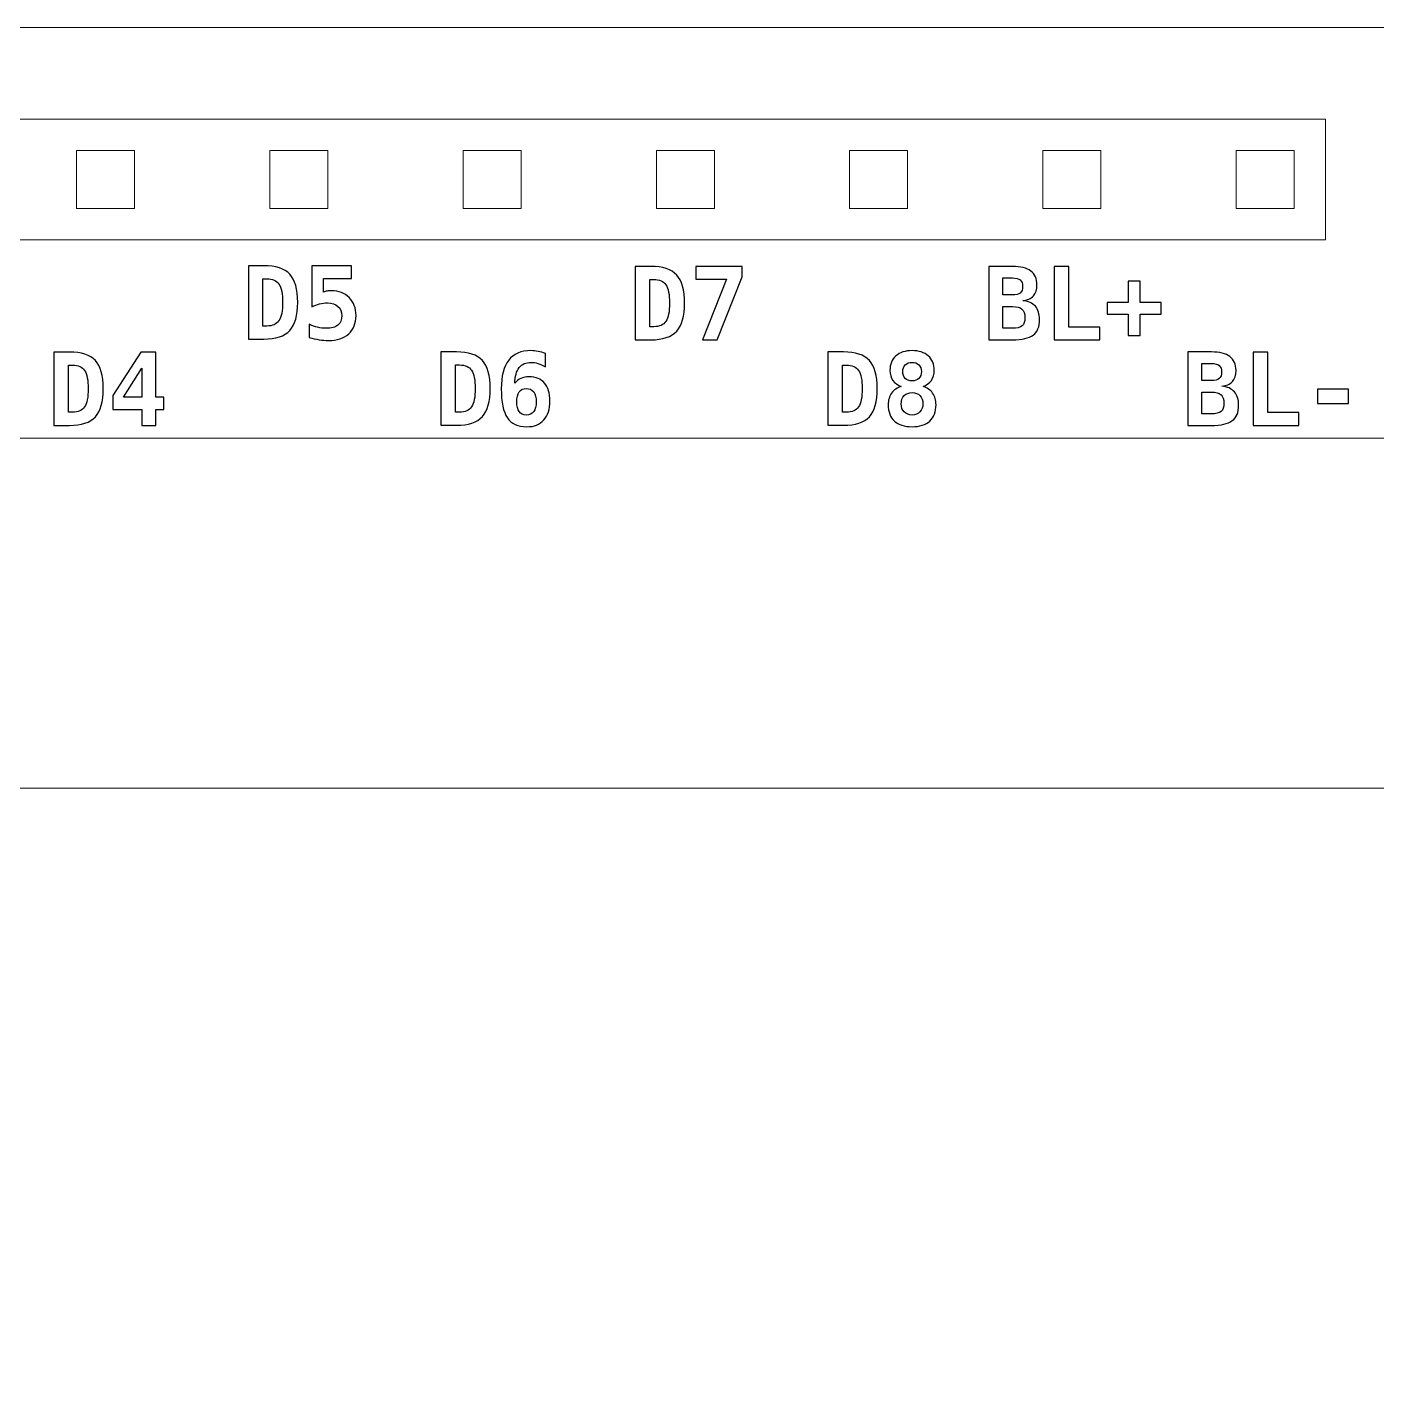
# Model space of a CAD drawing. Header units: centimetres. Extents: x -15.3 to -5.7, y -19.65 to -10.05.
# Drawn here: x -11.604 to -9.831, y -15.159 to -13.359 of the extents above; entities that cross this region are included whole.
import ezdxf

# ---------------------------------------------------------------- set-up
doc = ezdxf.new("R2010")
doc.units = ezdxf.units.CM
doc.header["$MEASUREMENT"] = 0
doc.layers.add('Layer 1', color=7, linetype='Continuous')

msp = doc.modelspace()

# ---------------------------------------------------------------- linework, layer by layer
at = {"layer": 'Layer 1', "color": 7, "lineweight": 20}
msp.add_open_spline([(-14.5, -13.3592), (-14.5, -13.3592), (-6.5, -13.3592), (-6.5, -13.3592), (-6.5, -13.3592), (-6.5, -13.3592), (-6.5, -16.9592), (-6.5, -16.9592), (-6.5, -16.9592), (-6.5, -16.9592), (-14.5, -16.9592), (-14.5, -16.9592), (-14.5, -16.9592), (-14.5, -16.9592), (-14.5, -13.3592), (-14.5, -13.3592)], degree=3, knots=[0, 0, 0, 0, 0.25, 0.25, 0.25, 0.25, 0.5, 0.5, 0.5, 0.5, 0.75, 0.75, 0.75, 0.75, 1, 1, 1, 1], dxfattribs=at)
at = {"layer": 'Layer 1', "lineweight": 20}
for points in [[(-13.86637, -13.63857), (-13.86637, -13.63857), (-9.89762, -13.63857), (-9.89762, -13.63857), (-9.89762, -13.63857), (-9.89762, -13.63857), (-9.89762, -13.47982), (-9.89762, -13.47982), (-9.89762, -13.47982), (-9.89762, -13.47982), (-13.86637, -13.47982), (-13.86637, -13.47982), (-13.86637, -13.47982), (-13.86637, -13.47982), (-13.86637, -13.63857), (-13.86637, -13.63857)], [(-11.53909, -13.59729), (-11.53909, -13.59729), (-11.46289, -13.59729), (-11.46289, -13.59729), (-11.46289, -13.59729), (-11.46289, -13.59729), (-11.46289, -13.52109), (-11.46289, -13.52109), (-11.46289, -13.52109), (-11.46289, -13.52109), (-11.53909, -13.52109), (-11.53909, -13.52109), (-11.53909, -13.52109), (-11.53909, -13.52109), (-11.53909, -13.59729), (-11.53909, -13.59729)], [(-11.28509, -13.59729), (-11.28509, -13.59729), (-11.20889, -13.59729), (-11.20889, -13.59729), (-11.20889, -13.59729), (-11.20889, -13.59729), (-11.20889, -13.52109), (-11.20889, -13.52109), (-11.20889, -13.52109), (-11.20889, -13.52109), (-11.28509, -13.52109), (-11.28509, -13.52109), (-11.28509, -13.52109), (-11.28509, -13.52109), (-11.28509, -13.59729), (-11.28509, -13.59729)], [(-11.03109, -13.59729), (-11.03109, -13.59729), (-10.95489, -13.59729), (-10.95489, -13.59729), (-10.95489, -13.59729), (-10.95489, -13.59729), (-10.95489, -13.52109), (-10.95489, -13.52109), (-10.95489, -13.52109), (-10.95489, -13.52109), (-11.03109, -13.52109), (-11.03109, -13.52109), (-11.03109, -13.52109), (-11.03109, -13.52109), (-11.03109, -13.59729), (-11.03109, -13.59729)], [(-10.77709, -13.59729), (-10.77709, -13.59729), (-10.70089, -13.59729), (-10.70089, -13.59729), (-10.70089, -13.59729), (-10.70089, -13.59729), (-10.70089, -13.52109), (-10.70089, -13.52109), (-10.70089, -13.52109), (-10.70089, -13.52109), (-10.77709, -13.52109), (-10.77709, -13.52109), (-10.77709, -13.52109), (-10.77709, -13.52109), (-10.77709, -13.59729), (-10.77709, -13.59729)], [(-10.52309, -13.59729), (-10.52309, -13.59729), (-10.44689, -13.59729), (-10.44689, -13.59729), (-10.44689, -13.59729), (-10.44689, -13.59729), (-10.44689, -13.52109), (-10.44689, -13.52109), (-10.44689, -13.52109), (-10.44689, -13.52109), (-10.52309, -13.52109), (-10.52309, -13.52109), (-10.52309, -13.52109), (-10.52309, -13.52109), (-10.52309, -13.59729), (-10.52309, -13.59729)], [(-10.26909, -13.59729), (-10.26909, -13.59729), (-10.19289, -13.59729), (-10.19289, -13.59729), (-10.19289, -13.59729), (-10.19289, -13.59729), (-10.19289, -13.52109), (-10.19289, -13.52109), (-10.19289, -13.52109), (-10.19289, -13.52109), (-10.26909, -13.52109), (-10.26909, -13.52109), (-10.26909, -13.52109), (-10.26909, -13.52109), (-10.26909, -13.59729), (-10.26909, -13.59729)], [(-10.01509, -13.59729), (-10.01509, -13.59729), (-9.93889, -13.59729), (-9.93889, -13.59729), (-9.93889, -13.59729), (-9.93889, -13.59729), (-9.93889, -13.52109), (-9.93889, -13.52109), (-9.93889, -13.52109), (-9.93889, -13.52109), (-10.01509, -13.52109), (-10.01509, -13.52109), (-10.01509, -13.52109), (-10.01509, -13.52109), (-10.01509, -13.59729), (-10.01509, -13.59729)], [(-13.8, -13.8992), (-13.8, -13.8992), (-7.2, -13.8992), (-7.2, -13.8992), (-7.2, -13.8992), (-7.2, -13.8992), (-7.2, -16.4192), (-7.2, -16.4192), (-7.2, -16.4192), (-7.2, -16.4192), (-13.8, -16.4192), (-13.8, -16.4192), (-13.8, -16.4192), (-13.8, -16.4192), (-13.8, -13.8992), (-13.8, -13.8992)], [(-13.3105, -14.3592), (-13.3105, -14.3592), (-7.6895, -14.3592), (-7.6895, -14.3592), (-7.6895, -14.3592), (-7.6895, -14.3592), (-7.6895, -15.9592), (-7.6895, -15.9592), (-7.6895, -15.9592), (-7.6895, -15.9592), (-13.3105, -15.9592), (-13.3105, -15.9592), (-13.3105, -15.9592), (-13.3105, -15.9592), (-13.3105, -14.3592), (-13.3105, -14.3592)]]:
    msp.add_open_spline(points, degree=3, knots=[0, 0, 0, 0, 0.25, 0.25, 0.25, 0.25, 0.5, 0.5, 0.5, 0.5, 0.75, 0.75, 0.75, 0.75, 1, 1, 1, 1], dxfattribs=at)
at = {"layer": 'Layer 1', "color": 250}
for points, knots in [([(-11.3133, -13.67253), (-11.3133, -13.67253), (-11.29288, -13.67253), (-11.29288, -13.67253), (-11.29288, -13.67253), (-11.27714, -13.67253), (-11.26578, -13.67628), (-11.25886, -13.6838), (-11.25886, -13.6838), (-11.25192, -13.69132), (-11.24845, -13.7036), (-11.24845, -13.72066), (-11.24845, -13.72066), (-11.24845, -13.73775), (-11.25192, -13.75007), (-11.25886, -13.75764), (-11.25886, -13.75764), (-11.26578, -13.7652), (-11.27714, -13.76897), (-11.29288, -13.76897), (-11.29288, -13.76897), (-11.29288, -13.76897), (-11.3133, -13.76897), (-11.3133, -13.76897), (-11.3133, -13.76897), (-11.3133, -13.76897), (-11.3133, -13.67253), (-11.3133, -13.67253)], [0, 0, 0, 0, 0.1428571, 0.1428571, 0.1428571, 0.1428571, 0.2857143, 0.2857143, 0.2857143, 0.2857143, 0.4285714, 0.4285714, 0.4285714, 0.4285714, 0.5714286, 0.5714286, 0.5714286, 0.5714286, 0.7142857, 0.7142857, 0.7142857, 0.7142857, 0.8571429, 0.8571429, 0.8571429, 0.8571429, 1, 1, 1, 1]), ([(-11.23004, -13.67253), (-11.23004, -13.67253), (-11.17766, -13.67253), (-11.17766, -13.67253), (-11.17766, -13.67253), (-11.17766, -13.67253), (-11.17766, -13.68933), (-11.17766, -13.68933), (-11.17766, -13.68933), (-11.17766, -13.68933), (-11.21461, -13.68933), (-11.21461, -13.68933), (-11.21461, -13.68933), (-11.21461, -13.68933), (-11.21461, -13.70721), (-11.21461, -13.70721), (-11.21461, -13.70721), (-11.21307, -13.70662), (-11.21139, -13.70618), (-11.20963, -13.70589), (-11.20963, -13.70589), (-11.20786, -13.7056), (-11.20599, -13.70547), (-11.204, -13.70547), (-11.204, -13.70547), (-11.19446, -13.70547), (-11.1867, -13.70849), (-11.18074, -13.71451), (-11.18074, -13.71451), (-11.17481, -13.72055), (-11.17184, -13.72838), (-11.17184, -13.73804), (-11.17184, -13.73804), (-11.17184, -13.74816), (-11.17505, -13.75614), (-11.18149, -13.76202), (-11.18149, -13.76202), (-11.18793, -13.76791), (-11.19671, -13.77084), (-11.20782, -13.77084), (-11.20782, -13.77084), (-11.21194, -13.77084), (-11.21613, -13.77049), (-11.22034, -13.76981), (-11.22034, -13.76981), (-11.22455, -13.76912), (-11.22887, -13.76809), (-11.23326, -13.7667), (-11.23326, -13.7667), (-11.23326, -13.7667), (-11.23326, -13.74952), (-11.23326, -13.74952), (-11.23326, -13.74952), (-11.22969, -13.75129), (-11.22601, -13.75261), (-11.22226, -13.75349), (-11.22226, -13.75349), (-11.21849, -13.75437), (-11.2147, -13.75481), (-11.2109, -13.75481), (-11.2109, -13.75481), (-11.2042, -13.75481), (-11.19909, -13.75338), (-11.1956, -13.75052), (-11.1956, -13.75052), (-11.19212, -13.74765), (-11.19038, -13.7435), (-11.19038, -13.73804), (-11.19038, -13.73804), (-11.19038, -13.73299), (-11.19212, -13.72895), (-11.19558, -13.72591), (-11.19558, -13.72591), (-11.19904, -13.72289), (-11.20367, -13.72137), (-11.20943, -13.72137), (-11.20943, -13.72137), (-11.21284, -13.72137), (-11.21624, -13.72179), (-11.21968, -13.72262), (-11.21968, -13.72262), (-11.2231, -13.72346), (-11.22656, -13.72474), (-11.23004, -13.72642), (-11.23004, -13.72642), (-11.23004, -13.72642), (-11.23004, -13.67253), (-11.23004, -13.67253)], [0, 0, 0, 0, 0.0454545, 0.0454545, 0.0454545, 0.0454545, 0.0909091, 0.0909091, 0.0909091, 0.0909091, 0.1363636, 0.1363636, 0.1363636, 0.1363636, 0.1818182, 0.1818182, 0.1818182, 0.1818182, 0.2272727, 0.2272727, 0.2272727, 0.2272727, 0.2727273, 0.2727273, 0.2727273, 0.2727273, 0.3181818, 0.3181818, 0.3181818, 0.3181818, 0.3636364, 0.3636364, 0.3636364, 0.3636364, 0.4090909, 0.4090909, 0.4090909, 0.4090909, 0.4545455, 0.4545455, 0.4545455, 0.4545455, 0.5, 0.5, 0.5, 0.5, 0.5454545, 0.5454545, 0.5454545, 0.5454545, 0.5909091, 0.5909091, 0.5909091, 0.5909091, 0.6363636, 0.6363636, 0.6363636, 0.6363636, 0.6818182, 0.6818182, 0.6818182, 0.6818182, 0.7272727, 0.7272727, 0.7272727, 0.7272727, 0.7727273, 0.7727273, 0.7727273, 0.7727273, 0.8181818, 0.8181818, 0.8181818, 0.8181818, 0.8636364, 0.8636364, 0.8636364, 0.8636364, 0.9090909, 0.9090909, 0.9090909, 0.9090909, 0.9545455, 0.9545455, 0.9545455, 0.9545455, 1, 1, 1, 1]), ([(-10.80483, -13.67348), (-10.80483, -13.67348), (-10.78441, -13.67348), (-10.78441, -13.67348), (-10.78441, -13.67348), (-10.76867, -13.67348), (-10.75731, -13.67723), (-10.75039, -13.68475), (-10.75039, -13.68475), (-10.74345, -13.69227), (-10.73998, -13.70455), (-10.73998, -13.72161), (-10.73998, -13.72161), (-10.73998, -13.7387), (-10.74345, -13.75102), (-10.75039, -13.75859), (-10.75039, -13.75859), (-10.75731, -13.76615), (-10.76867, -13.76992), (-10.78441, -13.76992), (-10.78441, -13.76992), (-10.78441, -13.76992), (-10.80483, -13.76992), (-10.80483, -13.76992), (-10.80483, -13.76992), (-10.80483, -13.76992), (-10.80483, -13.67348), (-10.80483, -13.67348)], [0, 0, 0, 0, 0.1428571, 0.1428571, 0.1428571, 0.1428571, 0.2857143, 0.2857143, 0.2857143, 0.2857143, 0.4285714, 0.4285714, 0.4285714, 0.4285714, 0.5714286, 0.5714286, 0.5714286, 0.5714286, 0.7142857, 0.7142857, 0.7142857, 0.7142857, 0.8571429, 0.8571429, 0.8571429, 0.8571429, 1, 1, 1, 1]), ([(-10.7253, -13.67348), (-10.7253, -13.67348), (-10.66431, -13.67348), (-10.66431, -13.67348), (-10.66431, -13.67348), (-10.66431, -13.67348), (-10.66431, -13.68697), (-10.66431, -13.68697), (-10.66431, -13.68697), (-10.66431, -13.68697), (-10.69701, -13.76992), (-10.69701, -13.76992), (-10.69701, -13.76992), (-10.69701, -13.76992), (-10.71646, -13.76992), (-10.71646, -13.76992), (-10.71646, -13.76992), (-10.71646, -13.76992), (-10.68506, -13.69028), (-10.68506, -13.69028), (-10.68506, -13.69028), (-10.68506, -13.69028), (-10.7253, -13.69028), (-10.7253, -13.69028), (-10.7253, -13.69028), (-10.7253, -13.69028), (-10.7253, -13.67348), (-10.7253, -13.67348)], [0, 0, 0, 0, 0.1428571, 0.1428571, 0.1428571, 0.1428571, 0.2857143, 0.2857143, 0.2857143, 0.2857143, 0.4285714, 0.4285714, 0.4285714, 0.4285714, 0.5714286, 0.5714286, 0.5714286, 0.5714286, 0.7142857, 0.7142857, 0.7142857, 0.7142857, 0.8571429, 0.8571429, 0.8571429, 0.8571429, 1, 1, 1, 1]), ([(-10.34022, -13.6734), (-10.34022, -13.6734), (-10.30915, -13.6734), (-10.30915, -13.6734), (-10.30915, -13.6734), (-10.29842, -13.6734), (-10.29037, -13.67543), (-10.28497, -13.67951), (-10.28497, -13.67951), (-10.27957, -13.68356), (-10.27685, -13.68965), (-10.27685, -13.69774), (-10.27685, -13.69774), (-10.27685, -13.70396), (-10.27844, -13.70879), (-10.28164, -13.71227), (-10.28164, -13.71227), (-10.28481, -13.71578), (-10.28949, -13.71778), (-10.29564, -13.71835), (-10.29564, -13.71835), (-10.28827, -13.71908), (-10.28274, -13.72155), (-10.27901, -13.72579), (-10.27901, -13.72579), (-10.27529, -13.73), (-10.27344, -13.73591), (-10.27344, -13.74349), (-10.27344, -13.74349), (-10.27344, -13.75279), (-10.27624, -13.75952), (-10.28184, -13.76371), (-10.28184, -13.76371), (-10.28744, -13.76788), (-10.29654, -13.76997), (-10.30915, -13.76997), (-10.30915, -13.76997), (-10.30915, -13.76997), (-10.34022, -13.76997), (-10.34022, -13.76997), (-10.34022, -13.76997), (-10.34022, -13.76997), (-10.34022, -13.6734), (-10.34022, -13.6734)], [0, 0, 0, 0, 0.0909091, 0.0909091, 0.0909091, 0.0909091, 0.1818182, 0.1818182, 0.1818182, 0.1818182, 0.2727273, 0.2727273, 0.2727273, 0.2727273, 0.3636364, 0.3636364, 0.3636364, 0.3636364, 0.4545455, 0.4545455, 0.4545455, 0.4545455, 0.5454545, 0.5454545, 0.5454545, 0.5454545, 0.6363636, 0.6363636, 0.6363636, 0.6363636, 0.7272727, 0.7272727, 0.7272727, 0.7272727, 0.8181818, 0.8181818, 0.8181818, 0.8181818, 0.9090909, 0.9090909, 0.9090909, 0.9090909, 1, 1, 1, 1]), ([(-10.25412, -13.76997), (-10.25412, -13.76997), (-10.25412, -13.67353), (-10.25412, -13.67353), (-10.25412, -13.67353), (-10.25412, -13.67353), (-10.23507, -13.67353), (-10.23507, -13.67353), (-10.23507, -13.67353), (-10.23507, -13.67353), (-10.23507, -13.75317), (-10.23507, -13.75317), (-10.23507, -13.75317), (-10.23507, -13.75317), (-10.1943, -13.75317), (-10.1943, -13.75317), (-10.1943, -13.75317), (-10.1943, -13.75317), (-10.1943, -13.76997), (-10.1943, -13.76997), (-10.1943, -13.76997), (-10.1943, -13.76997), (-10.25412, -13.76997), (-10.25412, -13.76997)], [0, 0, 0, 0, 0.1666667, 0.1666667, 0.1666667, 0.1666667, 0.3333333, 0.3333333, 0.3333333, 0.3333333, 0.5, 0.5, 0.5, 0.5, 0.6666667, 0.6666667, 0.6666667, 0.6666667, 0.8333333, 0.8333333, 0.8333333, 0.8333333, 1, 1, 1, 1]), ([(-11.29425, -13.68971), (-11.29425, -13.68971), (-11.29425, -13.75179), (-11.29425, -13.75179), (-11.29425, -13.75179), (-11.29425, -13.75179), (-11.28909, -13.75179), (-11.28909, -13.75179), (-11.28909, -13.75179), (-11.28159, -13.75179), (-11.27624, -13.74944), (-11.27306, -13.74472), (-11.27306, -13.74472), (-11.26986, -13.74), (-11.26828, -13.73197), (-11.26828, -13.72066), (-11.26828, -13.72066), (-11.26828, -13.70942), (-11.26986, -13.70144), (-11.27306, -13.69674), (-11.27306, -13.69674), (-11.27624, -13.69204), (-11.28159, -13.68971), (-11.28909, -13.68971), (-11.28909, -13.68971), (-11.28909, -13.68971), (-11.29425, -13.68971), (-11.29425, -13.68971)], [0, 0, 0, 0, 0.1428571, 0.1428571, 0.1428571, 0.1428571, 0.2857143, 0.2857143, 0.2857143, 0.2857143, 0.4285714, 0.4285714, 0.4285714, 0.4285714, 0.5714286, 0.5714286, 0.5714286, 0.5714286, 0.7142857, 0.7142857, 0.7142857, 0.7142857, 0.8571429, 0.8571429, 0.8571429, 0.8571429, 1, 1, 1, 1]), ([(-10.78578, -13.69066), (-10.78578, -13.69066), (-10.78578, -13.75274), (-10.78578, -13.75274), (-10.78578, -13.75274), (-10.78578, -13.75274), (-10.78062, -13.75274), (-10.78062, -13.75274), (-10.78062, -13.75274), (-10.77312, -13.75274), (-10.76777, -13.75039), (-10.76459, -13.74567), (-10.76459, -13.74567), (-10.76139, -13.74095), (-10.75981, -13.73292), (-10.75981, -13.72161), (-10.75981, -13.72161), (-10.75981, -13.71037), (-10.76139, -13.70239), (-10.76459, -13.69769), (-10.76459, -13.69769), (-10.76777, -13.69299), (-10.77312, -13.69066), (-10.78062, -13.69066), (-10.78062, -13.69066), (-10.78062, -13.69066), (-10.78578, -13.69066), (-10.78578, -13.69066)], [0, 0, 0, 0, 0.1428571, 0.1428571, 0.1428571, 0.1428571, 0.2857143, 0.2857143, 0.2857143, 0.2857143, 0.4285714, 0.4285714, 0.4285714, 0.4285714, 0.5714286, 0.5714286, 0.5714286, 0.5714286, 0.7142857, 0.7142857, 0.7142857, 0.7142857, 0.8571429, 0.8571429, 0.8571429, 0.8571429, 1, 1, 1, 1]), ([(-10.32181, -13.68857), (-10.32181, -13.68857), (-10.32181, -13.71099), (-10.32181, -13.71099), (-10.32181, -13.71099), (-10.32181, -13.71099), (-10.30915, -13.71099), (-10.30915, -13.71099), (-10.30915, -13.71099), (-10.30433, -13.71099), (-10.30089, -13.71013), (-10.29884, -13.70841), (-10.29884, -13.70841), (-10.29679, -13.70669), (-10.29577, -13.70385), (-10.29577, -13.69988), (-10.29577, -13.69988), (-10.29577, -13.69591), (-10.29681, -13.69304), (-10.2989, -13.69126), (-10.2989, -13.69126), (-10.301, -13.68947), (-10.30441, -13.68857), (-10.30915, -13.68857), (-10.30915, -13.68857), (-10.30915, -13.68857), (-10.32181, -13.68857), (-10.32181, -13.68857)], [0, 0, 0, 0, 0.1428571, 0.1428571, 0.1428571, 0.1428571, 0.2857143, 0.2857143, 0.2857143, 0.2857143, 0.4285714, 0.4285714, 0.4285714, 0.4285714, 0.5714286, 0.5714286, 0.5714286, 0.5714286, 0.7142857, 0.7142857, 0.7142857, 0.7142857, 0.8571429, 0.8571429, 0.8571429, 0.8571429, 1, 1, 1, 1]), ([(-10.14147, -13.69298), (-10.14147, -13.69298), (-10.14147, -13.72076), (-10.14147, -13.72076), (-10.14147, -13.72076), (-10.14147, -13.72076), (-10.11369, -13.72076), (-10.11369, -13.72076), (-10.11369, -13.72076), (-10.11369, -13.72076), (-10.11369, -13.73613), (-10.11369, -13.73613), (-10.11369, -13.73613), (-10.11369, -13.73613), (-10.14147, -13.73613), (-10.14147, -13.73613), (-10.14147, -13.73613), (-10.14147, -13.73613), (-10.14147, -13.76404), (-10.14147, -13.76404), (-10.14147, -13.76404), (-10.14147, -13.76404), (-10.15684, -13.76404), (-10.15684, -13.76404), (-10.15684, -13.76404), (-10.15684, -13.76404), (-10.15684, -13.73613), (-10.15684, -13.73613), (-10.15684, -13.73613), (-10.15684, -13.73613), (-10.18475, -13.73613), (-10.18475, -13.73613), (-10.18475, -13.73613), (-10.18475, -13.73613), (-10.18475, -13.72076), (-10.18475, -13.72076), (-10.18475, -13.72076), (-10.18475, -13.72076), (-10.15684, -13.72076), (-10.15684, -13.72076), (-10.15684, -13.72076), (-10.15684, -13.72076), (-10.15684, -13.69298), (-10.15684, -13.69298), (-10.15684, -13.69298), (-10.15684, -13.69298), (-10.14147, -13.69298), (-10.14147, -13.69298)], [0, 0, 0, 0, 0.0833333, 0.0833333, 0.0833333, 0.0833333, 0.1666667, 0.1666667, 0.1666667, 0.1666667, 0.25, 0.25, 0.25, 0.25, 0.3333333, 0.3333333, 0.3333333, 0.3333333, 0.4166667, 0.4166667, 0.4166667, 0.4166667, 0.5, 0.5, 0.5, 0.5, 0.5833333, 0.5833333, 0.5833333, 0.5833333, 0.6666667, 0.6666667, 0.6666667, 0.6666667, 0.75, 0.75, 0.75, 0.75, 0.8333333, 0.8333333, 0.8333333, 0.8333333, 0.9166667, 0.9166667, 0.9166667, 0.9166667, 1, 1, 1, 1]), ([(-10.32181, -13.72616), (-10.32181, -13.72616), (-10.32181, -13.75473), (-10.32181, -13.75473), (-10.32181, -13.75473), (-10.32181, -13.75473), (-10.30915, -13.75473), (-10.30915, -13.75473), (-10.30915, -13.75473), (-10.30307, -13.75473), (-10.29884, -13.7537), (-10.29639, -13.75163), (-10.29639, -13.75163), (-10.29396, -13.74955), (-10.29275, -13.74596), (-10.29275, -13.74084), (-10.29275, -13.74084), (-10.29275, -13.73562), (-10.29403, -13.73187), (-10.29656, -13.72958), (-10.29656, -13.72958), (-10.2991, -13.72731), (-10.30329, -13.72616), (-10.30915, -13.72616), (-10.30915, -13.72616), (-10.30915, -13.72616), (-10.32181, -13.72616), (-10.32181, -13.72616)], [0, 0, 0, 0, 0.1428571, 0.1428571, 0.1428571, 0.1428571, 0.2857143, 0.2857143, 0.2857143, 0.2857143, 0.4285714, 0.4285714, 0.4285714, 0.4285714, 0.5714286, 0.5714286, 0.5714286, 0.5714286, 0.7142857, 0.7142857, 0.7142857, 0.7142857, 0.8571429, 0.8571429, 0.8571429, 0.8571429, 1, 1, 1, 1]), ([(-11.56883, -13.78598), (-11.56883, -13.78598), (-11.54841, -13.78598), (-11.54841, -13.78598), (-11.54841, -13.78598), (-11.53267, -13.78598), (-11.52131, -13.78973), (-11.51439, -13.79725), (-11.51439, -13.79725), (-11.50745, -13.80477), (-11.50398, -13.81705), (-11.50398, -13.83411), (-11.50398, -13.83411), (-11.50398, -13.8512), (-11.50745, -13.86352), (-11.51439, -13.87109), (-11.51439, -13.87109), (-11.52131, -13.87865), (-11.53267, -13.88242), (-11.54841, -13.88242), (-11.54841, -13.88242), (-11.54841, -13.88242), (-11.56883, -13.88242), (-11.56883, -13.88242), (-11.56883, -13.88242), (-11.56883, -13.88242), (-11.56883, -13.78598), (-11.56883, -13.78598)], [0, 0, 0, 0, 0.1428571, 0.1428571, 0.1428571, 0.1428571, 0.2857143, 0.2857143, 0.2857143, 0.2857143, 0.4285714, 0.4285714, 0.4285714, 0.4285714, 0.5714286, 0.5714286, 0.5714286, 0.5714286, 0.7142857, 0.7142857, 0.7142857, 0.7142857, 0.8571429, 0.8571429, 0.8571429, 0.8571429, 1, 1, 1, 1]), ([(-11.45486, -13.78598), (-11.45486, -13.78598), (-11.43491, -13.78598), (-11.43491, -13.78598), (-11.43491, -13.78598), (-11.43491, -13.78598), (-11.43491, -13.84527), (-11.43491, -13.84527), (-11.43491, -13.84527), (-11.43491, -13.84527), (-11.42432, -13.84527), (-11.42432, -13.84527), (-11.42432, -13.84527), (-11.42432, -13.84527), (-11.42432, -13.86161), (-11.42432, -13.86161), (-11.42432, -13.86161), (-11.42432, -13.86161), (-11.43491, -13.86161), (-11.43491, -13.86161), (-11.43491, -13.86161), (-11.43491, -13.86161), (-11.43491, -13.88242), (-11.43491, -13.88242), (-11.43491, -13.88242), (-11.43491, -13.88242), (-11.45318, -13.88242), (-11.45318, -13.88242), (-11.45318, -13.88242), (-11.45318, -13.88242), (-11.45318, -13.86161), (-11.45318, -13.86161), (-11.45318, -13.86161), (-11.45318, -13.86161), (-11.49144, -13.86161), (-11.49144, -13.86161), (-11.49144, -13.86161), (-11.49144, -13.86161), (-11.49144, -13.84313), (-11.49144, -13.84313), (-11.49144, -13.84313), (-11.49144, -13.84313), (-11.45486, -13.78598), (-11.45486, -13.78598)], [0, 0, 0, 0, 0.0909091, 0.0909091, 0.0909091, 0.0909091, 0.1818182, 0.1818182, 0.1818182, 0.1818182, 0.2727273, 0.2727273, 0.2727273, 0.2727273, 0.3636364, 0.3636364, 0.3636364, 0.3636364, 0.4545455, 0.4545455, 0.4545455, 0.4545455, 0.5454545, 0.5454545, 0.5454545, 0.5454545, 0.6363636, 0.6363636, 0.6363636, 0.6363636, 0.7272727, 0.7272727, 0.7272727, 0.7272727, 0.8181818, 0.8181818, 0.8181818, 0.8181818, 0.9090909, 0.9090909, 0.9090909, 0.9090909, 1, 1, 1, 1]), ([(-11.06021, -13.78578), (-11.06021, -13.78578), (-11.03979, -13.78578), (-11.03979, -13.78578), (-11.03979, -13.78578), (-11.02405, -13.78578), (-11.01269, -13.78953), (-11.00577, -13.79705), (-11.00577, -13.79705), (-10.99883, -13.80457), (-10.99536, -13.81685), (-10.99536, -13.83391), (-10.99536, -13.83391), (-10.99536, -13.851), (-10.99883, -13.86332), (-11.00577, -13.87089), (-11.00577, -13.87089), (-11.01269, -13.87845), (-11.02405, -13.88222), (-11.03979, -13.88222), (-11.03979, -13.88222), (-11.03979, -13.88222), (-11.06021, -13.88222), (-11.06021, -13.88222), (-11.06021, -13.88222), (-11.06021, -13.88222), (-11.06021, -13.78578), (-11.06021, -13.78578)], [0, 0, 0, 0, 0.1428571, 0.1428571, 0.1428571, 0.1428571, 0.2857143, 0.2857143, 0.2857143, 0.2857143, 0.4285714, 0.4285714, 0.4285714, 0.4285714, 0.5714286, 0.5714286, 0.5714286, 0.5714286, 0.7142857, 0.7142857, 0.7142857, 0.7142857, 0.8571429, 0.8571429, 0.8571429, 0.8571429, 1, 1, 1, 1]), ([(-10.92289, -13.78805), (-10.92289, -13.78805), (-10.92289, -13.80536), (-10.92289, -13.80536), (-10.92289, -13.80536), (-10.92629, -13.80342), (-10.92955, -13.80196), (-10.93268, -13.80099), (-10.93268, -13.80099), (-10.93579, -13.80002), (-10.93879, -13.79954), (-10.94168, -13.79954), (-10.94168, -13.79954), (-10.94855, -13.79954), (-10.9538, -13.80185), (-10.9574, -13.80648), (-10.9574, -13.80648), (-10.96099, -13.81111), (-10.96286, -13.81795), (-10.96304, -13.82699), (-10.96304, -13.82699), (-10.96101, -13.82419), (-10.95843, -13.82209), (-10.9553, -13.82068), (-10.9553, -13.82068), (-10.95215, -13.81929), (-10.94844, -13.81859), (-10.94419, -13.81859), (-10.94419, -13.81859), (-10.93548, -13.81859), (-10.92878, -13.82134), (-10.92404, -13.82683), (-10.92404, -13.82683), (-10.9193, -13.83232), (-10.91694, -13.84011), (-10.91694, -13.85018), (-10.91694, -13.85018), (-10.91694, -13.86099), (-10.9196, -13.86937), (-10.92492, -13.87532), (-10.92492, -13.87532), (-10.93023, -13.88125), (-10.93771, -13.88423), (-10.94736, -13.88423), (-10.94736, -13.88423), (-10.95912, -13.88423), (-10.96765, -13.88028), (-10.97296, -13.87241), (-10.97296, -13.87241), (-10.97828, -13.86452), (-10.98094, -13.85179), (-10.98094, -13.83422), (-10.98094, -13.83422), (-10.98094, -13.81753), (-10.9777, -13.80501), (-10.9712, -13.79667), (-10.9712, -13.79667), (-10.96469, -13.78834), (-10.95495, -13.78417), (-10.94194, -13.78417), (-10.94194, -13.78417), (-10.93892, -13.78417), (-10.93581, -13.7845), (-10.93261, -13.78514), (-10.93261, -13.78514), (-10.92939, -13.78578), (-10.92615, -13.78675), (-10.92289, -13.78805)], [0, 0, 0, 0, 0.0588235, 0.0588235, 0.0588235, 0.0588235, 0.1176471, 0.1176471, 0.1176471, 0.1176471, 0.1764706, 0.1764706, 0.1764706, 0.1764706, 0.2352941, 0.2352941, 0.2352941, 0.2352941, 0.2941176, 0.2941176, 0.2941176, 0.2941176, 0.3529412, 0.3529412, 0.3529412, 0.3529412, 0.4117647, 0.4117647, 0.4117647, 0.4117647, 0.4705882, 0.4705882, 0.4705882, 0.4705882, 0.5294118, 0.5294118, 0.5294118, 0.5294118, 0.5882353, 0.5882353, 0.5882353, 0.5882353, 0.6470588, 0.6470588, 0.6470588, 0.6470588, 0.7058824, 0.7058824, 0.7058824, 0.7058824, 0.7647059, 0.7647059, 0.7647059, 0.7647059, 0.8235294, 0.8235294, 0.8235294, 0.8235294, 0.8823529, 0.8823529, 0.8823529, 0.8823529, 0.9411765, 0.9411765, 0.9411765, 0.9411765, 1, 1, 1, 1]), ([(-10.55162, -13.7859), (-10.55162, -13.7859), (-10.5312, -13.7859), (-10.5312, -13.7859), (-10.5312, -13.7859), (-10.51546, -13.7859), (-10.5041, -13.78965), (-10.49718, -13.79717), (-10.49718, -13.79717), (-10.49024, -13.80469), (-10.48677, -13.81697), (-10.48677, -13.83403), (-10.48677, -13.83403), (-10.48677, -13.85112), (-10.49024, -13.86344), (-10.49718, -13.87101), (-10.49718, -13.87101), (-10.5041, -13.87857), (-10.51546, -13.88234), (-10.5312, -13.88234), (-10.5312, -13.88234), (-10.5312, -13.88234), (-10.55162, -13.88234), (-10.55162, -13.88234), (-10.55162, -13.88234), (-10.55162, -13.88234), (-10.55162, -13.7859), (-10.55162, -13.7859)], [0, 0, 0, 0, 0.1428571, 0.1428571, 0.1428571, 0.1428571, 0.2857143, 0.2857143, 0.2857143, 0.2857143, 0.4285714, 0.4285714, 0.4285714, 0.4285714, 0.5714286, 0.5714286, 0.5714286, 0.5714286, 0.7142857, 0.7142857, 0.7142857, 0.7142857, 0.8571429, 0.8571429, 0.8571429, 0.8571429, 1, 1, 1, 1]), ([(-10.45518, -13.83123), (-10.46005, -13.82956), (-10.46375, -13.82691), (-10.46629, -13.82332), (-10.46629, -13.82332), (-10.46883, -13.81972), (-10.4701, -13.81534), (-10.4701, -13.81011), (-10.4701, -13.81011), (-10.4701, -13.80211), (-10.4675, -13.79578), (-10.46228, -13.79113), (-10.46228, -13.79113), (-10.45707, -13.78647), (-10.45, -13.78416), (-10.44102, -13.78416), (-10.44102, -13.78416), (-10.43203, -13.78416), (-10.42493, -13.78647), (-10.41972, -13.79113), (-10.41972, -13.79113), (-10.4145, -13.79578), (-10.4119, -13.80211), (-10.4119, -13.81011), (-10.4119, -13.81011), (-10.4119, -13.81529), (-10.41315, -13.81966), (-10.41565, -13.82325), (-10.41565, -13.82325), (-10.41814, -13.82684), (-10.42177, -13.82951), (-10.42656, -13.83123), (-10.42656, -13.83123), (-10.42122, -13.83286), (-10.41706, -13.8358), (-10.41404, -13.84003), (-10.41404, -13.84003), (-10.41101, -13.84424), (-10.40952, -13.84931), (-10.40952, -13.8552), (-10.40952, -13.8552), (-10.40952, -13.86446), (-10.41225, -13.87162), (-10.41772, -13.87665), (-10.41772, -13.87665), (-10.42319, -13.8817), (-10.43097, -13.88421), (-10.44102, -13.88421), (-10.44102, -13.88421), (-10.45105, -13.88421), (-10.45882, -13.8817), (-10.46428, -13.87665), (-10.46428, -13.87665), (-10.46975, -13.87162), (-10.47249, -13.86446), (-10.47249, -13.8552), (-10.47249, -13.8552), (-10.47249, -13.84927), (-10.47096, -13.84417), (-10.4679, -13.83996), (-10.4679, -13.83996), (-10.46483, -13.83573), (-10.4606, -13.83282), (-10.45518, -13.83123)], [0, 0, 0, 0, 0.0625, 0.0625, 0.0625, 0.0625, 0.125, 0.125, 0.125, 0.125, 0.1875, 0.1875, 0.1875, 0.1875, 0.25, 0.25, 0.25, 0.25, 0.3125, 0.3125, 0.3125, 0.3125, 0.375, 0.375, 0.375, 0.375, 0.4375, 0.4375, 0.4375, 0.4375, 0.5, 0.5, 0.5, 0.5, 0.5625, 0.5625, 0.5625, 0.5625, 0.625, 0.625, 0.625, 0.625, 0.6875, 0.6875, 0.6875, 0.6875, 0.75, 0.75, 0.75, 0.75, 0.8125, 0.8125, 0.8125, 0.8125, 0.875, 0.875, 0.875, 0.875, 0.9375, 0.9375, 0.9375, 0.9375, 1, 1, 1, 1]), ([(-10.07867, -13.7859), (-10.07867, -13.7859), (-10.0476, -13.7859), (-10.0476, -13.7859), (-10.0476, -13.7859), (-10.03687, -13.7859), (-10.02882, -13.78793), (-10.02342, -13.79201), (-10.02342, -13.79201), (-10.01802, -13.79606), (-10.0153, -13.80215), (-10.0153, -13.81024), (-10.0153, -13.81024), (-10.0153, -13.81646), (-10.01689, -13.82129), (-10.02009, -13.82477), (-10.02009, -13.82477), (-10.02326, -13.82828), (-10.02794, -13.83028), (-10.03409, -13.83085), (-10.03409, -13.83085), (-10.02672, -13.83158), (-10.02119, -13.83405), (-10.01746, -13.83829), (-10.01746, -13.83829), (-10.01374, -13.8425), (-10.01189, -13.84841), (-10.01189, -13.85599), (-10.01189, -13.85599), (-10.01189, -13.86529), (-10.01469, -13.87202), (-10.02029, -13.87621), (-10.02029, -13.87621), (-10.02589, -13.88038), (-10.03499, -13.88247), (-10.0476, -13.88247), (-10.0476, -13.88247), (-10.0476, -13.88247), (-10.07867, -13.88247), (-10.07867, -13.88247), (-10.07867, -13.88247), (-10.07867, -13.88247), (-10.07867, -13.7859), (-10.07867, -13.7859)], [0, 0, 0, 0, 0.0909091, 0.0909091, 0.0909091, 0.0909091, 0.1818182, 0.1818182, 0.1818182, 0.1818182, 0.2727273, 0.2727273, 0.2727273, 0.2727273, 0.3636364, 0.3636364, 0.3636364, 0.3636364, 0.4545455, 0.4545455, 0.4545455, 0.4545455, 0.5454545, 0.5454545, 0.5454545, 0.5454545, 0.6363636, 0.6363636, 0.6363636, 0.6363636, 0.7272727, 0.7272727, 0.7272727, 0.7272727, 0.8181818, 0.8181818, 0.8181818, 0.8181818, 0.9090909, 0.9090909, 0.9090909, 0.9090909, 1, 1, 1, 1]), ([(-9.99257, -13.88247), (-9.99257, -13.88247), (-9.99257, -13.78603), (-9.99257, -13.78603), (-9.99257, -13.78603), (-9.99257, -13.78603), (-9.97352, -13.78603), (-9.97352, -13.78603), (-9.97352, -13.78603), (-9.97352, -13.78603), (-9.97352, -13.86567), (-9.97352, -13.86567), (-9.97352, -13.86567), (-9.97352, -13.86567), (-9.93275, -13.86567), (-9.93275, -13.86567), (-9.93275, -13.86567), (-9.93275, -13.86567), (-9.93275, -13.88247), (-9.93275, -13.88247), (-9.93275, -13.88247), (-9.93275, -13.88247), (-9.99257, -13.88247), (-9.99257, -13.88247)], [0, 0, 0, 0, 0.1666667, 0.1666667, 0.1666667, 0.1666667, 0.3333333, 0.3333333, 0.3333333, 0.3333333, 0.5, 0.5, 0.5, 0.5, 0.6666667, 0.6666667, 0.6666667, 0.6666667, 0.8333333, 0.8333333, 0.8333333, 0.8333333, 1, 1, 1, 1]), ([(-11.54978, -13.80316), (-11.54978, -13.80316), (-11.54978, -13.86524), (-11.54978, -13.86524), (-11.54978, -13.86524), (-11.54978, -13.86524), (-11.54462, -13.86524), (-11.54462, -13.86524), (-11.54462, -13.86524), (-11.53712, -13.86524), (-11.53177, -13.86289), (-11.52859, -13.85817), (-11.52859, -13.85817), (-11.52539, -13.85345), (-11.52381, -13.84542), (-11.52381, -13.83411), (-11.52381, -13.83411), (-11.52381, -13.82287), (-11.52539, -13.81489), (-11.52859, -13.81019), (-11.52859, -13.81019), (-11.53177, -13.80549), (-11.53712, -13.80316), (-11.54462, -13.80316), (-11.54462, -13.80316), (-11.54462, -13.80316), (-11.54978, -13.80316), (-11.54978, -13.80316)], [0, 0, 0, 0, 0.1428571, 0.1428571, 0.1428571, 0.1428571, 0.2857143, 0.2857143, 0.2857143, 0.2857143, 0.4285714, 0.4285714, 0.4285714, 0.4285714, 0.5714286, 0.5714286, 0.5714286, 0.5714286, 0.7142857, 0.7142857, 0.7142857, 0.7142857, 0.8571429, 0.8571429, 0.8571429, 0.8571429, 1, 1, 1, 1]), ([(-11.04116, -13.80296), (-11.04116, -13.80296), (-11.04116, -13.86504), (-11.04116, -13.86504), (-11.04116, -13.86504), (-11.04116, -13.86504), (-11.036, -13.86504), (-11.036, -13.86504), (-11.036, -13.86504), (-11.0285, -13.86504), (-11.02315, -13.86269), (-11.01997, -13.85797), (-11.01997, -13.85797), (-11.01677, -13.85325), (-11.01519, -13.84522), (-11.01519, -13.83391), (-11.01519, -13.83391), (-11.01519, -13.82267), (-11.01677, -13.81469), (-11.01997, -13.80999), (-11.01997, -13.80999), (-11.02315, -13.80529), (-11.0285, -13.80296), (-11.036, -13.80296), (-11.036, -13.80296), (-11.036, -13.80296), (-11.04116, -13.80296), (-11.04116, -13.80296)], [0, 0, 0, 0, 0.1428571, 0.1428571, 0.1428571, 0.1428571, 0.2857143, 0.2857143, 0.2857143, 0.2857143, 0.4285714, 0.4285714, 0.4285714, 0.4285714, 0.5714286, 0.5714286, 0.5714286, 0.5714286, 0.7142857, 0.7142857, 0.7142857, 0.7142857, 0.8571429, 0.8571429, 0.8571429, 0.8571429, 1, 1, 1, 1]), ([(-10.53257, -13.80308), (-10.53257, -13.80308), (-10.53257, -13.86516), (-10.53257, -13.86516), (-10.53257, -13.86516), (-10.53257, -13.86516), (-10.52741, -13.86516), (-10.52741, -13.86516), (-10.52741, -13.86516), (-10.51991, -13.86516), (-10.51456, -13.86281), (-10.51138, -13.85809), (-10.51138, -13.85809), (-10.50818, -13.85337), (-10.5066, -13.84534), (-10.5066, -13.83403), (-10.5066, -13.83403), (-10.5066, -13.82279), (-10.50818, -13.81481), (-10.51138, -13.81011), (-10.51138, -13.81011), (-10.51456, -13.80541), (-10.51991, -13.80308), (-10.52741, -13.80308), (-10.52741, -13.80308), (-10.52741, -13.80308), (-10.53257, -13.80308), (-10.53257, -13.80308)], [0, 0, 0, 0, 0.1428571, 0.1428571, 0.1428571, 0.1428571, 0.2857143, 0.2857143, 0.2857143, 0.2857143, 0.4285714, 0.4285714, 0.4285714, 0.4285714, 0.5714286, 0.5714286, 0.5714286, 0.5714286, 0.7142857, 0.7142857, 0.7142857, 0.7142857, 0.8571429, 0.8571429, 0.8571429, 0.8571429, 1, 1, 1, 1]), ([(-10.45317, -13.81168), (-10.45317, -13.81545), (-10.45209, -13.81847), (-10.44991, -13.82067), (-10.44991, -13.82067), (-10.44775, -13.8229), (-10.44477, -13.824), (-10.44102, -13.824), (-10.44102, -13.824), (-10.43725, -13.824), (-10.43425, -13.8229), (-10.43209, -13.82067), (-10.43209, -13.82067), (-10.42991, -13.81847), (-10.42883, -13.81545), (-10.42883, -13.81168), (-10.42883, -13.81168), (-10.42883, -13.80793), (-10.42991, -13.80497), (-10.43209, -13.80279), (-10.43209, -13.80279), (-10.43425, -13.80061), (-10.43725, -13.79953), (-10.44102, -13.79953), (-10.44102, -13.79953), (-10.44473, -13.79953), (-10.44768, -13.80063), (-10.44989, -13.80281), (-10.44989, -13.80281), (-10.45207, -13.80502), (-10.45317, -13.80797), (-10.45317, -13.81168)], [0, 0, 0, 0, 0.125, 0.125, 0.125, 0.125, 0.25, 0.25, 0.25, 0.25, 0.375, 0.375, 0.375, 0.375, 0.5, 0.5, 0.5, 0.5, 0.625, 0.625, 0.625, 0.625, 0.75, 0.75, 0.75, 0.75, 0.875, 0.875, 0.875, 0.875, 1, 1, 1, 1]), ([(-10.06026, -13.80107), (-10.06026, -13.80107), (-10.06026, -13.82349), (-10.06026, -13.82349), (-10.06026, -13.82349), (-10.06026, -13.82349), (-10.0476, -13.82349), (-10.0476, -13.82349), (-10.0476, -13.82349), (-10.04278, -13.82349), (-10.03934, -13.82263), (-10.03729, -13.82091), (-10.03729, -13.82091), (-10.03524, -13.81919), (-10.03422, -13.81635), (-10.03422, -13.81238), (-10.03422, -13.81238), (-10.03422, -13.80841), (-10.03526, -13.80554), (-10.03735, -13.80376), (-10.03735, -13.80376), (-10.03945, -13.80197), (-10.04286, -13.80107), (-10.0476, -13.80107), (-10.0476, -13.80107), (-10.0476, -13.80107), (-10.06026, -13.80107), (-10.06026, -13.80107)], [0, 0, 0, 0, 0.1428571, 0.1428571, 0.1428571, 0.1428571, 0.2857143, 0.2857143, 0.2857143, 0.2857143, 0.4285714, 0.4285714, 0.4285714, 0.4285714, 0.5714286, 0.5714286, 0.5714286, 0.5714286, 0.7142857, 0.7142857, 0.7142857, 0.7142857, 0.8571429, 0.8571429, 0.8571429, 0.8571429, 1, 1, 1, 1]), ([(-11.45318, -13.80717), (-11.45318, -13.80717), (-11.47755, -13.84527), (-11.47755, -13.84527), (-11.47755, -13.84527), (-11.47755, -13.84527), (-11.45318, -13.84527), (-11.45318, -13.84527), (-11.45318, -13.84527), (-11.45318, -13.84527), (-11.45318, -13.80717), (-11.45318, -13.80717)], [0, 0, 0, 0, 0.3333333, 0.3333333, 0.3333333, 0.3333333, 0.6666667, 0.6666667, 0.6666667, 0.6666667, 1, 1, 1, 1]), ([(-10.94787, -13.83389), (-10.95199, -13.83389), (-10.95515, -13.83539), (-10.95733, -13.83839), (-10.95733, -13.83839), (-10.95951, -13.84139), (-10.96059, -13.84571), (-10.96059, -13.8514), (-10.96059, -13.8514), (-10.96059, -13.85704), (-10.95951, -13.86136), (-10.95733, -13.86436), (-10.95733, -13.86436), (-10.95515, -13.86736), (-10.95199, -13.86886), (-10.94787, -13.86886), (-10.94787, -13.86886), (-10.94373, -13.86886), (-10.94055, -13.86736), (-10.93835, -13.86436), (-10.93835, -13.86436), (-10.93612, -13.86136), (-10.93502, -13.85704), (-10.93502, -13.8514), (-10.93502, -13.8514), (-10.93502, -13.84575), (-10.93612, -13.84143), (-10.93835, -13.83841), (-10.93835, -13.83841), (-10.94055, -13.83539), (-10.94373, -13.83389), (-10.94787, -13.83389)], [0, 0, 0, 0, 0.125, 0.125, 0.125, 0.125, 0.25, 0.25, 0.25, 0.25, 0.375, 0.375, 0.375, 0.375, 0.5, 0.5, 0.5, 0.5, 0.625, 0.625, 0.625, 0.625, 0.75, 0.75, 0.75, 0.75, 0.875, 0.875, 0.875, 0.875, 1, 1, 1, 1]), ([(-10.44102, -13.8393), (-10.4453, -13.8393), (-10.44874, -13.84065), (-10.45136, -13.84334), (-10.45136, -13.84334), (-10.45399, -13.84603), (-10.45531, -13.8496), (-10.45531, -13.85405), (-10.45531, -13.85405), (-10.45531, -13.85848), (-10.45399, -13.86206), (-10.45136, -13.86477), (-10.45136, -13.86477), (-10.44874, -13.86748), (-10.4453, -13.86885), (-10.44102, -13.86885), (-10.44102, -13.86885), (-10.43677, -13.86885), (-10.43331, -13.86746), (-10.43066, -13.8647), (-10.43066, -13.8647), (-10.42801, -13.86195), (-10.42669, -13.8584), (-10.42669, -13.85405), (-10.42669, -13.85405), (-10.42669, -13.8496), (-10.42801, -13.84603), (-10.43064, -13.84334), (-10.43064, -13.84334), (-10.43326, -13.84065), (-10.43672, -13.8393), (-10.44102, -13.8393)], [0, 0, 0, 0, 0.125, 0.125, 0.125, 0.125, 0.25, 0.25, 0.25, 0.25, 0.375, 0.375, 0.375, 0.375, 0.5, 0.5, 0.5, 0.5, 0.625, 0.625, 0.625, 0.625, 0.75, 0.75, 0.75, 0.75, 0.875, 0.875, 0.875, 0.875, 1, 1, 1, 1]), ([(-10.06026, -13.83866), (-10.06026, -13.83866), (-10.06026, -13.86723), (-10.06026, -13.86723), (-10.06026, -13.86723), (-10.06026, -13.86723), (-10.0476, -13.86723), (-10.0476, -13.86723), (-10.0476, -13.86723), (-10.04152, -13.86723), (-10.03729, -13.8662), (-10.03484, -13.86413), (-10.03484, -13.86413), (-10.03241, -13.86205), (-10.0312, -13.85846), (-10.0312, -13.85334), (-10.0312, -13.85334), (-10.0312, -13.84812), (-10.03248, -13.84437), (-10.03501, -13.84208), (-10.03501, -13.84208), (-10.03755, -13.83981), (-10.04174, -13.83866), (-10.0476, -13.83866), (-10.0476, -13.83866), (-10.0476, -13.83866), (-10.06026, -13.83866), (-10.06026, -13.83866)], [0, 0, 0, 0, 0.1428571, 0.1428571, 0.1428571, 0.1428571, 0.2857143, 0.2857143, 0.2857143, 0.2857143, 0.4285714, 0.4285714, 0.4285714, 0.4285714, 0.5714286, 0.5714286, 0.5714286, 0.5714286, 0.7142857, 0.7142857, 0.7142857, 0.7142857, 0.8571429, 0.8571429, 0.8571429, 0.8571429, 1, 1, 1, 1]), ([(-9.90801, -13.83498), (-9.90801, -13.83498), (-9.86725, -13.83498), (-9.86725, -13.83498), (-9.86725, -13.83498), (-9.86725, -13.83498), (-9.86725, -13.85379), (-9.86725, -13.85379), (-9.86725, -13.85379), (-9.86725, -13.85379), (-9.90801, -13.85379), (-9.90801, -13.85379), (-9.90801, -13.85379), (-9.90801, -13.85379), (-9.90801, -13.83498), (-9.90801, -13.83498)], [0, 0, 0, 0, 0.25, 0.25, 0.25, 0.25, 0.5, 0.5, 0.5, 0.5, 0.75, 0.75, 0.75, 0.75, 1, 1, 1, 1])]:
    msp.add_open_spline(points, degree=3, knots=knots, dxfattribs=at)

doc.saveas('drawing.dxf')
